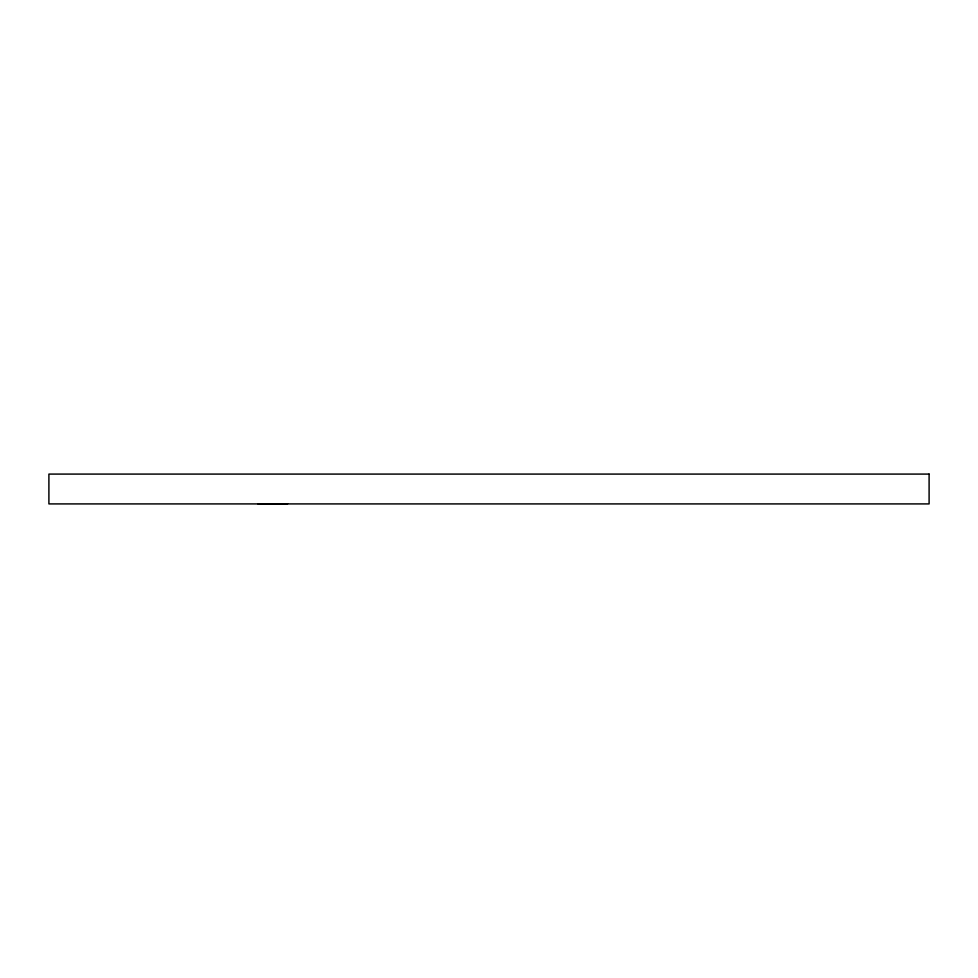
<?xml version="1.0" encoding="UTF-8"?>
<svg xmlns="http://www.w3.org/2000/svg" width="978" height="978" viewBox="0 0 978 978"><rect width="100%" height="100%" fill="white"/><g stroke="black" fill="none" stroke-linecap="round" stroke-linejoin="round"><path stroke-width="1.47" d="M257.764 503.743L287.593 503.743M929.1 474.085L48.9 474.085L48.9 503.914L929.1 503.914L929.1 474.085"/></g></svg>
